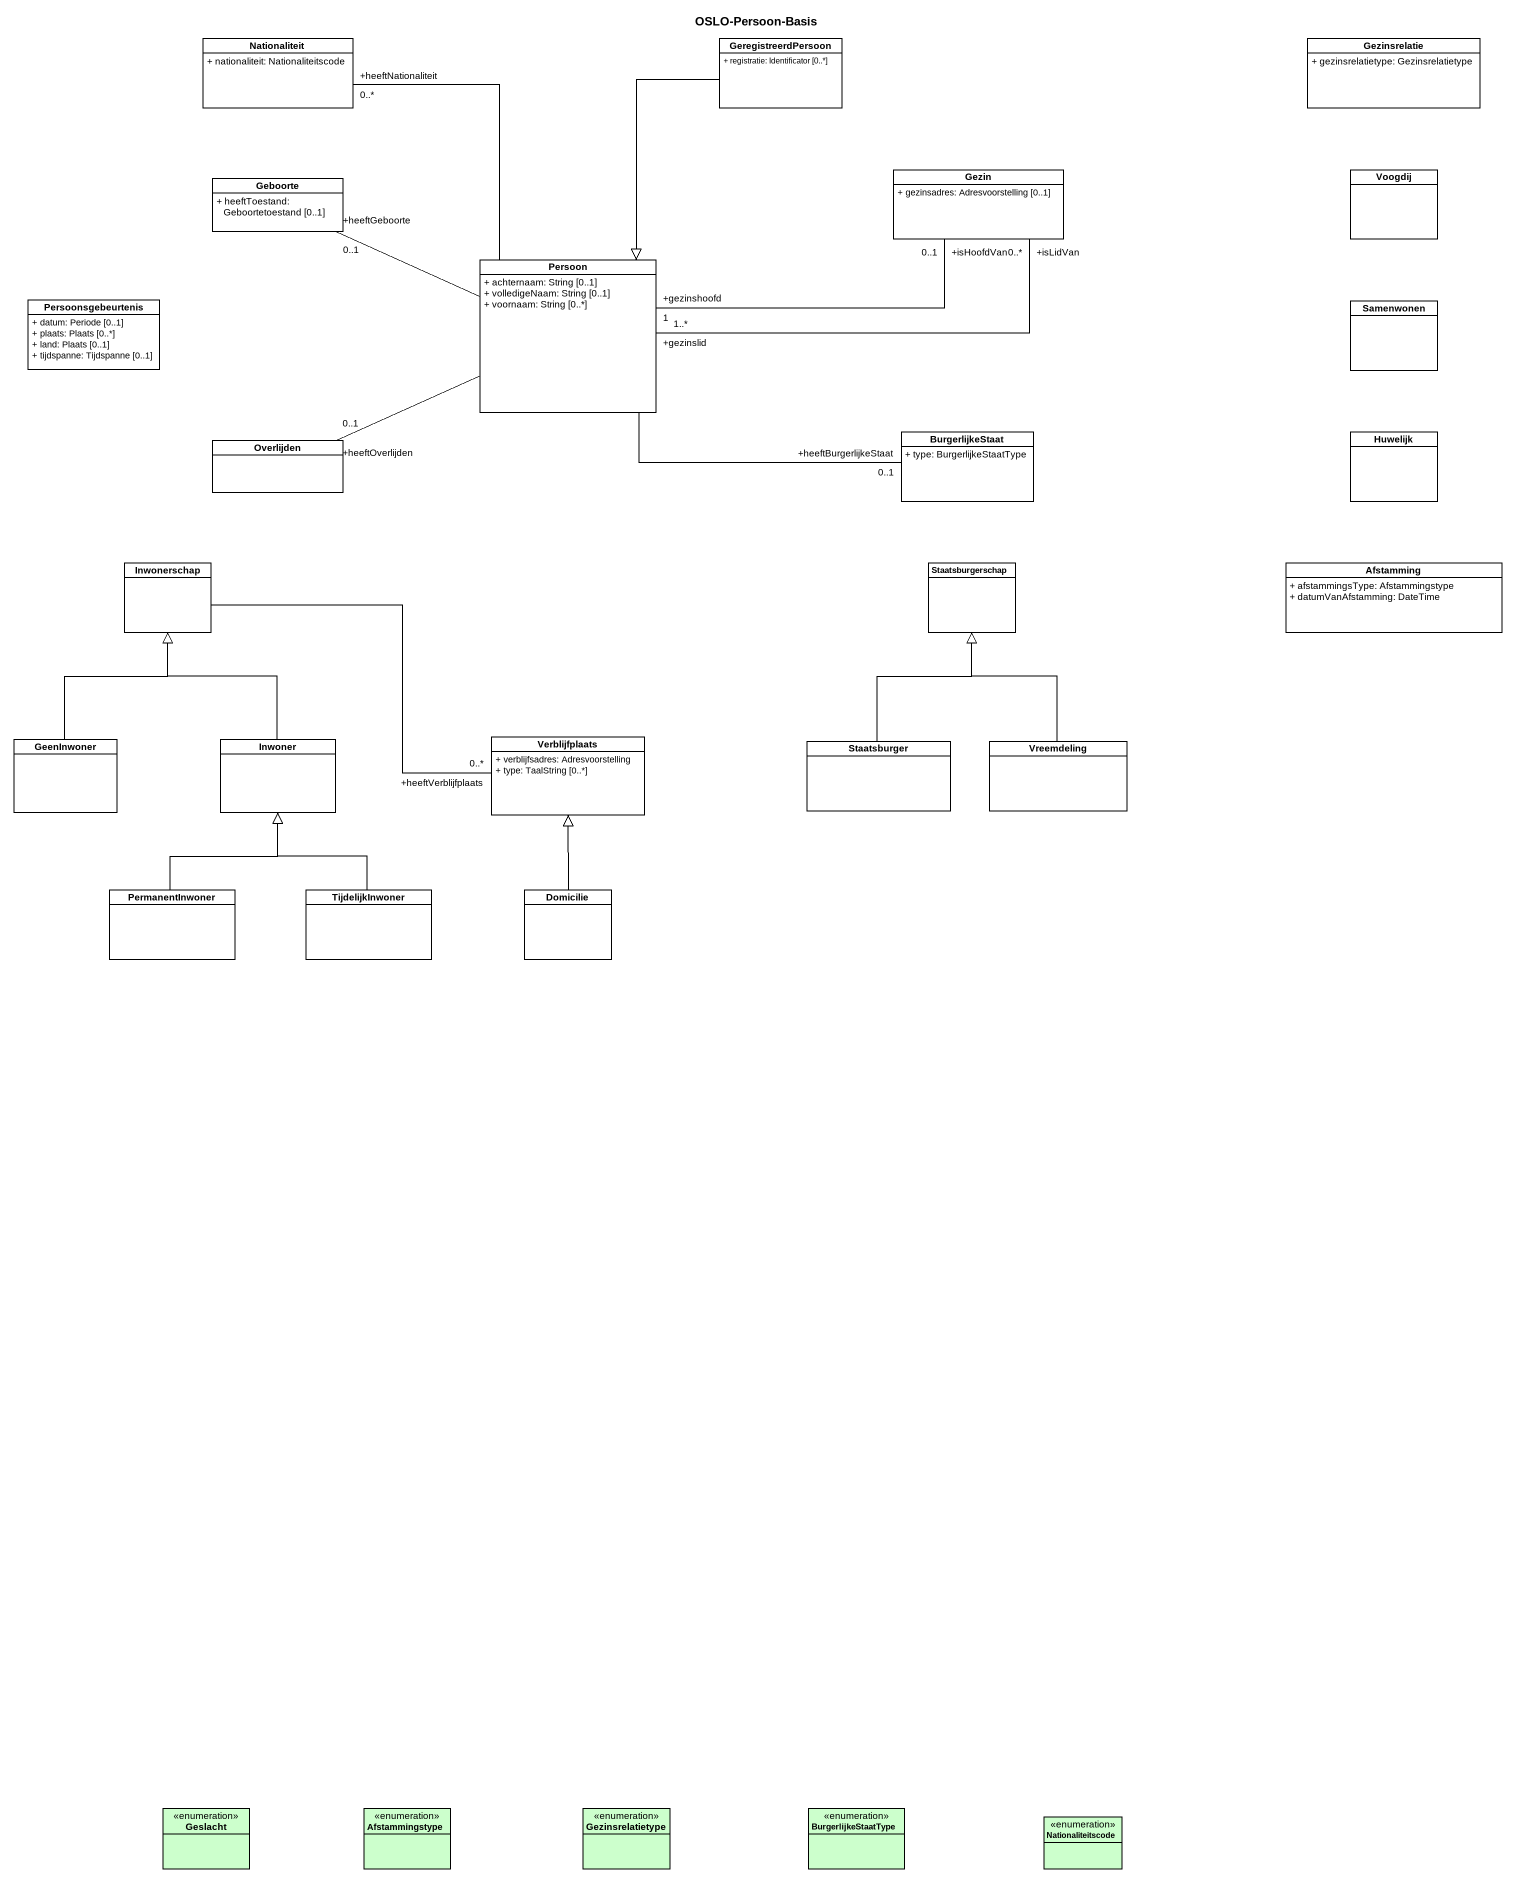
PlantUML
@startuml
title OSLO-Persoon-Basis
hide circle
hide empty members
skinparam classAttributeIconSize 0
class Nationaliteit {
  + nationaliteit: Nationaliteitscode
}
class GeregistreerdPersoon {
  + registratie: Identificator [0..*]
}
class Gezinsrelatie {
  + gezinsrelatietype: Gezinsrelatietype
}
class Geboorte {
  + heeftToestand: Geboortetoestand [0..1]
}
class Gezin {
  + gezinsadres: Adresvoorstelling [0..1]
}
class Voogdij
class Persoon {
  + achternaam: String [0..1]
  + volledigeNaam: String [0..1]
  + voornaam: String [0..*]
}
class Persoonsgebeurtenis {
  + datum: Periode [0..1]
  + plaats: Plaats [0..*]
  + land: Plaats [0..1]
  + tijdspanne: Tijdspanne [0..1]
}
class Samenwonen
class BurgerlijkeStaat {
  + type: BurgerlijkeStaatType
}
class Huwelijk
class Overlijden
class Inwonerschap
class Staatsburgerschap
class Afstamming {
  + afstammingsType: Afstammingstype
  + datumVanAfstamming: DateTime
}
class GeenInwoner
class Inwoner
class Verblijfplaats {
  + verblijfsadres: Adresvoorstelling
  + type: TaalString [0..*]
}
class Staatsburger
class Vreemdeling
class PermanentInwoner
class TijdelijkInwoner
class Domicilie
enum Geslacht #CCFFCC
enum Afstammingstype #CCFFCC
enum Gezinsrelatietype #CCFFCC
enum BurgerlijkeStaatType #CCFFCC
enum Nationaliteitscode #CCFFCC
GeregistreerdPersoon --|> Persoon
Geboorte "+heeftGeboorte\n0..1" -right- Persoon
Persoon -up- "+heeftNationaliteit\n0..*" Nationaliteit
Persoon "+gezinshoofd\n1" -right- "+isHoofdVan\n0..1" Gezin
Persoon "+gezinslid\n1..*" -right- "+isLidVan\n0..*" Gezin
Persoon -right- "+heeftBurgerlijkeStaat\n0..1" BurgerlijkeStaat
Overlijden "+heeftOverlijden\n0..1" -right- Persoon
Inwonerschap -right- "+heeftVerblijfplaats\n0..*" Verblijfplaats
GeenInwoner -up-|> Inwonerschap
Inwoner -up-|> Inwonerschap
Staatsburger -up-|> Staatsburgerschap
Vreemdeling -up-|> Staatsburgerschap
PermanentInwoner -up-|> Inwoner
TijdelijkInwoner -up-|> Inwoner
Domicilie -up-|> Verblijfplaats
@enduml
